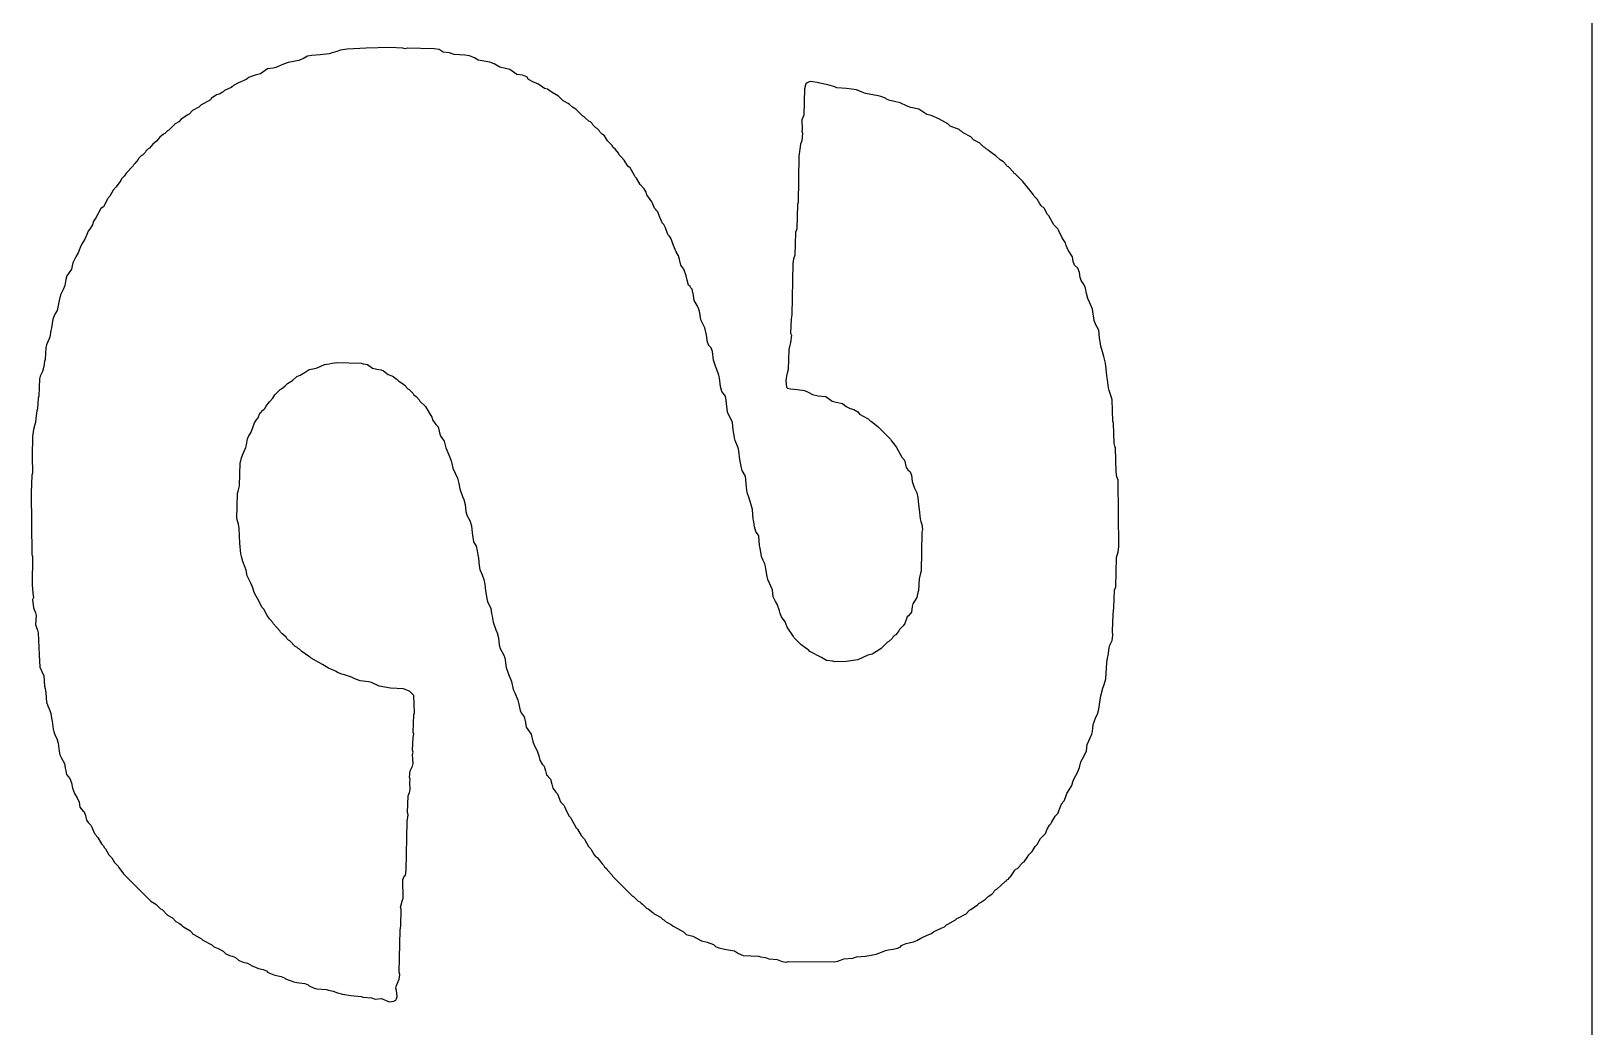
# Model space of a CAD drawing. Header units: inches. Extents: x -0.8 to 12, y -0.1 to 3.7.
# Drawn here: x 0.2321 to 0.3482, y 1.5994 to 1.6735 of the extents above; entities that cross this region are included whole.
import ezdxf

# ---------------------------------------------------------------- set-up
doc = ezdxf.new("R2010")
doc.units = ezdxf.units.IN
doc.header["$MEASUREMENT"] = 0
doc.layers.add('Bottom Overlay', color=54, linetype='Continuous')

msp = doc.modelspace()

# ---------------------------------------------------------------- linework, layer by layer
at = {"layer": 'Bottom Overlay'}
for p, q in [((0.34824, 1.684), (0.34824, 1.67155)), ((0.25514, 1.67204), (0.25488, 1.67194)), ((0.25563, 1.67212), (0.25514, 1.67204)), ((0.25705, 1.6722), (0.25563, 1.67212)), ((0.25881, 1.67225), (0.25705, 1.6722)), ((0.25979, 1.6722), (0.25881, 1.67225)), ((0.25994, 1.67215), (0.25979, 1.6722)), ((0.2601, 1.6722), (0.25994, 1.67215)), ((0.26211, 1.67215), (0.2601, 1.6722)), ((0.26247, 1.67209), (0.26211, 1.67215)), ((0.26278, 1.67189), (0.26247, 1.67209)), ((0.2509, 1.67101), (0.25034, 1.67075)), ((0.25124, 1.67114), (0.2509, 1.67101)), ((0.25204, 1.67127), (0.25124, 1.67114)), ((0.2524, 1.67142), (0.25204, 1.67127)), ((0.25269, 1.6716), (0.2524, 1.67142)), ((0.253, 1.67166), (0.25269, 1.6716)), ((0.25362, 1.67171), (0.253, 1.67166)), ((0.25431, 1.67178), (0.25362, 1.67171)), ((0.25452, 1.67184), (0.25431, 1.67178)), ((0.25488, 1.67194), (0.25452, 1.67184)), ((0.26325, 1.67184), (0.26278, 1.67189)), ((0.26346, 1.67178), (0.26325, 1.67184)), ((0.26361, 1.67173), (0.26346, 1.67178)), ((0.26439, 1.67168), (0.26361, 1.67173)), ((0.26475, 1.67163), (0.26439, 1.67168)), ((0.26511, 1.67147), (0.26475, 1.67163)), ((0.26539, 1.67129), (0.26511, 1.67147)), ((0.26624, 1.67116), (0.26539, 1.67129)), ((0.26658, 1.67104), (0.26624, 1.67116)), ((0.26699, 1.67078), (0.26658, 1.67104)), ((0.34824, 1.6715), (0.34821, 1.24351)), ((0.34824, 1.67155), (0.34824, 1.6715)), ((0.24812, 1.66987), (0.24755, 1.66962)), ((0.24822, 1.66993), (0.24812, 1.66987)), ((0.2483, 1.67), (0.24822, 1.66993)), ((0.24879, 1.67018), (0.2483, 1.67)), ((0.2492, 1.67029), (0.24879, 1.67018)), ((0.24972, 1.67065), (0.2492, 1.67029)), ((0.25013, 1.6707), (0.24972, 1.67065)), ((0.25034, 1.67075), (0.25013, 1.6707)), ((0.26741, 1.67067), (0.26699, 1.67078)), ((0.26774, 1.6706), (0.26741, 1.67067)), ((0.26826, 1.67024), (0.26774, 1.6706)), ((0.26867, 1.67018), (0.26826, 1.67024)), ((0.26893, 1.67008), (0.26867, 1.67018)), ((0.26903, 1.67003), (0.26893, 1.67008)), ((0.26914, 1.66987), (0.26903, 1.67003)), ((0.2695, 1.66967), (0.26914, 1.66987)), ((0.26983, 1.66954), (0.2695, 1.66967)), ((0.28995, 1.66967), (0.28985, 1.66962)), ((0.29011, 1.66972), (0.28995, 1.66967)), ((0.29029, 1.66969), (0.29011, 1.66972)), ((0.2906, 1.66964), (0.29029, 1.66969)), ((0.2908, 1.66959), (0.2906, 1.66964)), ((0.24592, 1.66871), (0.24551, 1.66845)), ((0.2462, 1.66879), (0.24592, 1.66871)), ((0.24631, 1.66889), (0.2462, 1.66879)), ((0.24641, 1.66894), (0.24631, 1.66889)), ((0.24651, 1.66905), (0.24641, 1.66894)), ((0.24701, 1.66928), (0.24651, 1.66905)), ((0.24703, 1.66931), (0.24701, 1.66928)), ((0.24708, 1.66931), (0.24703, 1.66931)), ((0.24719, 1.66941), (0.24708, 1.66931)), ((0.24755, 1.66962), (0.24719, 1.66941)), ((0.27032, 1.6692), (0.26983, 1.66954)), ((0.27053, 1.66915), (0.27032, 1.6692)), ((0.27089, 1.66889), (0.27053, 1.66915)), ((0.27136, 1.66863), (0.27089, 1.66889)), ((0.27172, 1.66827), (0.27136, 1.66863)), ((0.28967, 1.66918), (0.28962, 1.66721)), ((0.28977, 1.66954), (0.28967, 1.66918)), ((0.28985, 1.66962), (0.28977, 1.66954)), ((0.2914, 1.66946), (0.2908, 1.66959)), ((0.29191, 1.66931), (0.2914, 1.66946)), ((0.29207, 1.66925), (0.29191, 1.66931)), ((0.29279, 1.6692), (0.29207, 1.66925)), ((0.29352, 1.6691), (0.29279, 1.6692)), ((0.29395, 1.66892), (0.29352, 1.6691)), ((0.29421, 1.66881), (0.29395, 1.66892)), ((0.29514, 1.66866), (0.29421, 1.66881)), ((0.29535, 1.66861), (0.29514, 1.66866)), ((0.29568, 1.66848), (0.29535, 1.66861)), ((0.29576, 1.6684), (0.29568, 1.66848)), ((0.24414, 1.66755), (0.24388, 1.66729)), ((0.2446, 1.66781), (0.24414, 1.66755)), ((0.24476, 1.66796), (0.2446, 1.66781)), ((0.24546, 1.66835), (0.24476, 1.66796)), ((0.24551, 1.66845), (0.24546, 1.66835)), ((0.27208, 1.66807), (0.27172, 1.66827)), ((0.27218, 1.66801), (0.27208, 1.66807)), ((0.27239, 1.66781), (0.27218, 1.66801)), ((0.27265, 1.66765), (0.27239, 1.66781)), ((0.27317, 1.66714), (0.27265, 1.66765)), ((0.29602, 1.6683), (0.29576, 1.6684)), ((0.29636, 1.66822), (0.29602, 1.6683)), ((0.29677, 1.66812), (0.29636, 1.66822)), ((0.29731, 1.66789), (0.29677, 1.66812)), ((0.29757, 1.66778), (0.29731, 1.66789)), ((0.29816, 1.66765), (0.29757, 1.66778)), ((0.29847, 1.66745), (0.29816, 1.66765)), ((0.29876, 1.66727), (0.29847, 1.66745)), ((0.24285, 1.66657), (0.24238, 1.6661)), ((0.24311, 1.66672), (0.24285, 1.66657)), ((0.24329, 1.6669), (0.24311, 1.66672)), ((0.24378, 1.66724), (0.24329, 1.6669)), ((0.24388, 1.66729), (0.24378, 1.66724)), ((0.27327, 1.66708), (0.27317, 1.66714)), ((0.27335, 1.66701), (0.27327, 1.66708)), ((0.27363, 1.66677), (0.27335, 1.66701)), ((0.27373, 1.66672), (0.27363, 1.66677)), ((0.27386, 1.66659), (0.27373, 1.66672)), ((0.27391, 1.66649), (0.27386, 1.66659)), ((0.27415, 1.66626), (0.27391, 1.66649)), ((0.27425, 1.66621), (0.27415, 1.66626)), ((0.27438, 1.66608), (0.27425, 1.66621)), ((0.28962, 1.66721), (0.28946, 1.66685)), ((0.28946, 1.66685), (0.28949, 1.66615)), ((0.28949, 1.66615), (0.28946, 1.66603)), ((0.29909, 1.66719), (0.29876, 1.66727)), ((0.29966, 1.66693), (0.29909, 1.66719)), ((0.30033, 1.66657), (0.29966, 1.66693)), ((0.30051, 1.66639), (0.30033, 1.66657)), ((0.30116, 1.66615), (0.30051, 1.66639)), ((0.30126, 1.66605), (0.30116, 1.66615)), ((0.24117, 1.66504), (0.24094, 1.66476)), ((0.24145, 1.66528), (0.24117, 1.66504)), ((0.24169, 1.66556), (0.24145, 1.66528)), ((0.24197, 1.66579), (0.24169, 1.66556)), ((0.24207, 1.66584), (0.24197, 1.66579)), ((0.24228, 1.66605), (0.24207, 1.66584)), ((0.24238, 1.6661), (0.24228, 1.66605)), ((0.27443, 1.66597), (0.27438, 1.66608)), ((0.27461, 1.66579), (0.27443, 1.66597)), ((0.27479, 1.66566), (0.27461, 1.66579)), ((0.275, 1.6653), (0.27479, 1.66566)), ((0.27536, 1.66494), (0.275, 1.6653)), ((0.28936, 1.66504), (0.28931, 1.66468)), ((0.28946, 1.6653), (0.28936, 1.66504)), ((0.28946, 1.66603), (0.28951, 1.66587)), ((0.28951, 1.66587), (0.28946, 1.6653)), ((0.30137, 1.666), (0.30126, 1.66605)), ((0.30147, 1.6659), (0.30137, 1.666)), ((0.30204, 1.66559), (0.30147, 1.6659)), ((0.30224, 1.66538), (0.30204, 1.66559)), ((0.30271, 1.66512), (0.30224, 1.66538)), ((0.30297, 1.66486), (0.30271, 1.66512)), ((0.24008, 1.66391), (0.23985, 1.66362)), ((0.24014, 1.66401), (0.24008, 1.66391)), ((0.24032, 1.66419), (0.24014, 1.66401)), ((0.24042, 1.66424), (0.24032, 1.66419)), ((0.2406, 1.66442), (0.24042, 1.66424)), ((0.24065, 1.66453), (0.2406, 1.66442)), ((0.24083, 1.66471), (0.24065, 1.66453)), ((0.24094, 1.66476), (0.24083, 1.66471)), ((0.27541, 1.66484), (0.27536, 1.66494)), ((0.27559, 1.66466), (0.27541, 1.66484)), ((0.27583, 1.66437), (0.27559, 1.66466)), ((0.27588, 1.66427), (0.27583, 1.66437)), ((0.27601, 1.66414), (0.27588, 1.66427)), ((0.27624, 1.66386), (0.27601, 1.66414)), ((0.27652, 1.66342), (0.27624, 1.66386)), ((0.28925, 1.66417), (0.2892, 1.66071)), ((0.28931, 1.66468), (0.28925, 1.66417)), ((0.30307, 1.66481), (0.30297, 1.66486)), ((0.30317, 1.66471), (0.30307, 1.66481)), ((0.30328, 1.66466), (0.30317, 1.66471)), ((0.30335, 1.66458), (0.30328, 1.66466)), ((0.30364, 1.66435), (0.30335, 1.66458)), ((0.3039, 1.66419), (0.30364, 1.66435)), ((0.30421, 1.66388), (0.3039, 1.66419)), ((0.30447, 1.66373), (0.30421, 1.66388)), ((0.23905, 1.66267), (0.23884, 1.66246)), ((0.23921, 1.66293), (0.23905, 1.66267)), ((0.23972, 1.66344), (0.23921, 1.66293)), ((0.23977, 1.66355), (0.23972, 1.66344)), ((0.23985, 1.66362), (0.23977, 1.66355)), ((0.2767, 1.66329), (0.27652, 1.66342)), ((0.27701, 1.66272), (0.2767, 1.66329)), ((0.27707, 1.66262), (0.27701, 1.66272)), ((0.3047, 1.66349), (0.30447, 1.66373)), ((0.30475, 1.66339), (0.3047, 1.66349)), ((0.30483, 1.66337), (0.30475, 1.66339)), ((0.30521, 1.66298), (0.30483, 1.66337)), ((0.30527, 1.66288), (0.30521, 1.66298)), ((0.30534, 1.66285), (0.30527, 1.66288)), ((0.30591, 1.66228), (0.30534, 1.66285)), ((0.23822, 1.66164), (0.23797, 1.66117)), ((0.23846, 1.66187), (0.23822, 1.66164)), ((0.23879, 1.66236), (0.23846, 1.66187)), ((0.23884, 1.66246), (0.23879, 1.66236)), ((0.27717, 1.66251), (0.27707, 1.66262)), ((0.27743, 1.66205), (0.27717, 1.66251)), ((0.27774, 1.66174), (0.27743, 1.66205)), ((0.27789, 1.66148), (0.27774, 1.66174)), ((0.30614, 1.662), (0.30591, 1.66228)), ((0.3062, 1.66189), (0.30614, 1.662)), ((0.30635, 1.66174), (0.3062, 1.66189)), ((0.30671, 1.66127), (0.30635, 1.66174)), ((0.2375, 1.6604), (0.23732, 1.66027)), ((0.23781, 1.66096), (0.2375, 1.6604)), ((0.23786, 1.66107), (0.23781, 1.66096)), ((0.23797, 1.66117), (0.23786, 1.66107)), ((0.27794, 1.66127), (0.27789, 1.66148)), ((0.2783, 1.66076), (0.27794, 1.66127)), ((0.27836, 1.66065), (0.2783, 1.66076)), ((0.27851, 1.66029), (0.27836, 1.66065)), ((0.28915, 1.66055), (0.2891, 1.65874)), ((0.2892, 1.66071), (0.28915, 1.66055)), ((0.30676, 1.66117), (0.30671, 1.66127)), ((0.30697, 1.66096), (0.30676, 1.66117)), ((0.30718, 1.6606), (0.30697, 1.66096)), ((0.30728, 1.6605), (0.30718, 1.6606)), ((0.30733, 1.6604), (0.30728, 1.6605)), ((0.30741, 1.66037), (0.30733, 1.6604)), ((0.30749, 1.66029), (0.30741, 1.66037)), ((0.23673, 1.65926), (0.23668, 1.65905)), ((0.23693, 1.65957), (0.23673, 1.65926)), ((0.23732, 1.66027), (0.23693, 1.65957)), ((0.27861, 1.66019), (0.27851, 1.66029)), ((0.27867, 1.66009), (0.27861, 1.66019)), ((0.27874, 1.66001), (0.27867, 1.66009)), ((0.27887, 1.65967), (0.27874, 1.66001)), ((0.27903, 1.65931), (0.27887, 1.65967)), ((0.27908, 1.65921), (0.27903, 1.65931)), ((0.27921, 1.65908), (0.27908, 1.65921)), ((0.30774, 1.65983), (0.30749, 1.66029)), ((0.30785, 1.65972), (0.30774, 1.65983)), ((0.30821, 1.65905), (0.30785, 1.65972)), ((0.23626, 1.65833), (0.23613, 1.65799)), ((0.23637, 1.65859), (0.23626, 1.65833)), ((0.23647, 1.65869), (0.23637, 1.65859)), ((0.23668, 1.65905), (0.23647, 1.65869)), ((0.27931, 1.65882), (0.27921, 1.65908)), ((0.27949, 1.65833), (0.27931, 1.65882)), ((0.2796, 1.65823), (0.27949, 1.65833)), ((0.27973, 1.65805), (0.2796, 1.65823)), ((0.27983, 1.65779), (0.27973, 1.65805)), ((0.289, 1.65848), (0.28894, 1.65678)), ((0.2891, 1.65874), (0.289, 1.65848)), ((0.30852, 1.65874), (0.30821, 1.65905)), ((0.30857, 1.65864), (0.30852, 1.65874)), ((0.30883, 1.65807), (0.30857, 1.65864)), ((0.30909, 1.65771), (0.30883, 1.65807)), ((0.23562, 1.65696), (0.23544, 1.65668)), ((0.23575, 1.6573), (0.23562, 1.65696)), ((0.23587, 1.65758), (0.23575, 1.6573)), ((0.23613, 1.65799), (0.23587, 1.65758)), ((0.27991, 1.6575), (0.27983, 1.65779)), ((0.28011, 1.65704), (0.27991, 1.6575)), ((0.28029, 1.65675), (0.28011, 1.65704)), ((0.30914, 1.6575), (0.30909, 1.65771)), ((0.30927, 1.65717), (0.30914, 1.6575)), ((0.3096, 1.65668), (0.30927, 1.65717)), ((0.23513, 1.65575), (0.23479, 1.65526)), ((0.23518, 1.65601), (0.23513, 1.65575)), ((0.23523, 1.65621), (0.23518, 1.65601)), ((0.23544, 1.65668), (0.23523, 1.65621)), ((0.28037, 1.65647), (0.28029, 1.65675)), ((0.28047, 1.65606), (0.28037, 1.65647)), ((0.28068, 1.65575), (0.28047, 1.65606)), ((0.28086, 1.65526), (0.28068, 1.65575)), ((0.28879, 1.65616), (0.28871, 1.65236)), ((0.28884, 1.65652), (0.28879, 1.65616)), ((0.28894, 1.65678), (0.28884, 1.65652)), ((0.30966, 1.65632), (0.3096, 1.65668)), ((0.30976, 1.65606), (0.30966, 1.65632)), ((0.30999, 1.65582), (0.30976, 1.65606)), ((0.31012, 1.65549), (0.30999, 1.65582)), ((0.23464, 1.65453), (0.23453, 1.65428)), ((0.23471, 1.65497), (0.23464, 1.65453)), ((0.23479, 1.65526), (0.23471, 1.65497)), ((0.28094, 1.65492), (0.28086, 1.65526)), ((0.28104, 1.65456), (0.28094, 1.65492)), ((0.28115, 1.65446), (0.28104, 1.65456)), ((0.31017, 1.65513), (0.31012, 1.65549)), ((0.31025, 1.6549), (0.31017, 1.65513)), ((0.31046, 1.65459), (0.31025, 1.6549)), ((0.31056, 1.65433), (0.31046, 1.65459)), ((0.2342, 1.65342), (0.23407, 1.65267)), ((0.2343, 1.65384), (0.2342, 1.65342)), ((0.23453, 1.65428), (0.2343, 1.65384)), ((0.2812, 1.65435), (0.28115, 1.65446)), ((0.2813, 1.65425), (0.2812, 1.65435)), ((0.2814, 1.65378), (0.2813, 1.65425)), ((0.28146, 1.65342), (0.2814, 1.65378)), ((0.28169, 1.65304), (0.28146, 1.65342)), ((0.31064, 1.65394), (0.31056, 1.65433)), ((0.31074, 1.65358), (0.31064, 1.65394)), ((0.31087, 1.65329), (0.31074, 1.65358)), ((0.23389, 1.65239), (0.23373, 1.65203)), ((0.23407, 1.65267), (0.23389, 1.65239)), ((0.28179, 1.65278), (0.28169, 1.65304)), ((0.28187, 1.65249), (0.28179, 1.65278)), ((0.28192, 1.65213), (0.28187, 1.65249)), ((0.28871, 1.65236), (0.28866, 1.65205)), ((0.31108, 1.65278), (0.31087, 1.65329)), ((0.31121, 1.65193), (0.31108, 1.65278)), ((0.2336, 1.65118), (0.23352, 1.65069)), ((0.23365, 1.65138), (0.2336, 1.65118)), ((0.23373, 1.65203), (0.23365, 1.65138)), ((0.28197, 1.65193), (0.28192, 1.65213)), ((0.28226, 1.65138), (0.28197, 1.65193)), ((0.28238, 1.65084), (0.28226, 1.65138)), ((0.28866, 1.65205), (0.28863, 1.651)), ((0.31131, 1.65167), (0.31121, 1.65193)), ((0.31157, 1.6512), (0.31131, 1.65167)), ((0.31162, 1.65063), (0.31157, 1.6512)), ((0.23321, 1.64991), (0.23316, 1.64903)), ((0.23327, 1.65012), (0.23321, 1.64991)), ((0.23352, 1.65069), (0.23327, 1.65012)), ((0.28244, 1.65032), (0.28238, 1.65084)), ((0.28254, 1.65007), (0.28244, 1.65032)), ((0.28272, 1.64989), (0.28254, 1.65007)), ((0.28856, 1.65009), (0.28851, 1.64978)), ((0.28861, 1.6503), (0.28856, 1.65009)), ((0.28869, 1.65084), (0.28861, 1.6503)), ((0.28863, 1.651), (0.28869, 1.65084)), ((0.31172, 1.65001), (0.31162, 1.65063)), ((0.31183, 1.6496), (0.31172, 1.65001)), ((0.23311, 1.64888), (0.23306, 1.64852)), ((0.23316, 1.64903), (0.23311, 1.64888)), ((0.25431, 1.6487), (0.25452, 1.64875)), ((0.25452, 1.64875), (0.25488, 1.6488)), ((0.25488, 1.6488), (0.25669, 1.64875)), ((0.25669, 1.64875), (0.25684, 1.6487)), ((0.28282, 1.64963), (0.28272, 1.64989)), ((0.2829, 1.64898), (0.28282, 1.64963)), ((0.28303, 1.64854), (0.2829, 1.64898)), ((0.28851, 1.64978), (0.28845, 1.64828)), ((0.31193, 1.64924), (0.31183, 1.6496)), ((0.31201, 1.64896), (0.31193, 1.64924)), ((0.31206, 1.64875), (0.31201, 1.64896)), ((0.31211, 1.64834), (0.31206, 1.64875)), ((0.23275, 1.64759), (0.2327, 1.6463)), ((0.2328, 1.64779), (0.23275, 1.64759)), ((0.23298, 1.64813), (0.2328, 1.64779)), ((0.23306, 1.64852), (0.23298, 1.64813)), ((0.25158, 1.64746), (0.25189, 1.64777)), ((0.25189, 1.64777), (0.25214, 1.64787)), ((0.25214, 1.64787), (0.25251, 1.64808)), ((0.25251, 1.64808), (0.25282, 1.64828)), ((0.25282, 1.64828), (0.2532, 1.64836)), ((0.2532, 1.64836), (0.25341, 1.64841)), ((0.25341, 1.64841), (0.25369, 1.64854)), ((0.25369, 1.64854), (0.25395, 1.64865)), ((0.25395, 1.64865), (0.25431, 1.6487)), ((0.25684, 1.6487), (0.25715, 1.64865)), ((0.25715, 1.64865), (0.25752, 1.64839)), ((0.25752, 1.64839), (0.25785, 1.64831)), ((0.25785, 1.64831), (0.25816, 1.64826)), ((0.25816, 1.64826), (0.25834, 1.64818)), ((0.25834, 1.64818), (0.2587, 1.64792)), ((0.2587, 1.64792), (0.25896, 1.64782)), ((0.25896, 1.64782), (0.25907, 1.64777)), ((0.25907, 1.64777), (0.25935, 1.64754)), ((0.28313, 1.64828), (0.28303, 1.64854)), ((0.28329, 1.64787), (0.28313, 1.64828)), ((0.28334, 1.64766), (0.28329, 1.64787)), ((0.28342, 1.64702), (0.28334, 1.64766)), ((0.28832, 1.64779), (0.28827, 1.64743)), ((0.28838, 1.648), (0.28832, 1.64779)), ((0.28845, 1.64828), (0.28838, 1.648)), ((0.31216, 1.64782), (0.31211, 1.64834)), ((0.31221, 1.64751), (0.31216, 1.64782)), ((0.25026, 1.6464), (0.25065, 1.64679)), ((0.25065, 1.64679), (0.25075, 1.64684)), ((0.25075, 1.64684), (0.25103, 1.64707)), ((0.25103, 1.64707), (0.25121, 1.64725)), ((0.25121, 1.64725), (0.25158, 1.64746)), ((0.25935, 1.64754), (0.25948, 1.64741)), ((0.25948, 1.64741), (0.25984, 1.6472)), ((0.25984, 1.6472), (0.25997, 1.64707)), ((0.25997, 1.64707), (0.26002, 1.64697)), ((0.26002, 1.64697), (0.26015, 1.64684)), ((0.26015, 1.64684), (0.26025, 1.64679)), ((0.26025, 1.64679), (0.26054, 1.6465)), ((0.26054, 1.6465), (0.26059, 1.6464)), ((0.28352, 1.64666), (0.28342, 1.64702)), ((0.28378, 1.6463), (0.28352, 1.64666)), ((0.28827, 1.64743), (0.28832, 1.64697)), ((0.28832, 1.64697), (0.2884, 1.64689)), ((0.2884, 1.64689), (0.28861, 1.64684)), ((0.28861, 1.64684), (0.28913, 1.64679)), ((0.28913, 1.64679), (0.28967, 1.64671)), ((0.28967, 1.64671), (0.28993, 1.64661)), ((0.28993, 1.64661), (0.29026, 1.64642)), ((0.29026, 1.64642), (0.29067, 1.64632)), ((0.31229, 1.64692), (0.31221, 1.64751)), ((0.31234, 1.64671), (0.31229, 1.64692)), ((0.3125, 1.64619), (0.31234, 1.64671)), ((0.2326, 1.64537), (0.23254, 1.64521)), ((0.23265, 1.64614), (0.2326, 1.64537)), ((0.2327, 1.6463), (0.23265, 1.64614)), ((0.24928, 1.64521), (0.24946, 1.64534)), ((0.24946, 1.64534), (0.24954, 1.64542)), ((0.24954, 1.64542), (0.24959, 1.64552)), ((0.24959, 1.64552), (0.24985, 1.64588)), ((0.24985, 1.64588), (0.2501, 1.64614)), ((0.2501, 1.64614), (0.25026, 1.6464)), ((0.26059, 1.6464), (0.26077, 1.64627)), ((0.26077, 1.64627), (0.261, 1.64604)), ((0.261, 1.64604), (0.26105, 1.64593)), ((0.26105, 1.64593), (0.26147, 1.64552)), ((0.26147, 1.64552), (0.26173, 1.64506)), ((0.28383, 1.64599), (0.28378, 1.6463)), ((0.28393, 1.64511), (0.28383, 1.64599)), ((0.29067, 1.64632), (0.29124, 1.64627)), ((0.29124, 1.64627), (0.29173, 1.64593)), ((0.29173, 1.64593), (0.29202, 1.64586)), ((0.29202, 1.64586), (0.29248, 1.64575)), ((0.29248, 1.64575), (0.29277, 1.64552)), ((0.29277, 1.64552), (0.29305, 1.64539)), ((0.29305, 1.64539), (0.29333, 1.64531)), ((0.29333, 1.64531), (0.29362, 1.64513)), ((0.31255, 1.64604), (0.3125, 1.64619)), ((0.3126, 1.64444), (0.31255, 1.64604)), ((0.23239, 1.64418), (0.23229, 1.64382)), ((0.23244, 1.64433), (0.23239, 1.64418)), ((0.23249, 1.64485), (0.23244, 1.64433)), ((0.23254, 1.64521), (0.23249, 1.64485)), ((0.24861, 1.64397), (0.24874, 1.64431)), ((0.24874, 1.64431), (0.24894, 1.64462)), ((0.24894, 1.64462), (0.24902, 1.64469)), ((0.24902, 1.64469), (0.24915, 1.64503)), ((0.24915, 1.64503), (0.24923, 1.64511)), ((0.24923, 1.64511), (0.24928, 1.64521)), ((0.26173, 1.64506), (0.26193, 1.64475)), ((0.26193, 1.64475), (0.26198, 1.64454)), ((0.26198, 1.64454), (0.26224, 1.64418)), ((0.26224, 1.64418), (0.2624, 1.64402)), ((0.2843, 1.64433), (0.28393, 1.64511)), ((0.28435, 1.64382), (0.2843, 1.64433)), ((0.29362, 1.64513), (0.29375, 1.64495)), ((0.29375, 1.64495), (0.29403, 1.64482)), ((0.29403, 1.64482), (0.29439, 1.64462)), ((0.29439, 1.64462), (0.29455, 1.64446)), ((0.29455, 1.64446), (0.29465, 1.64441)), ((0.29465, 1.64441), (0.29512, 1.64405)), ((0.31265, 1.64428), (0.3126, 1.64444)), ((0.3127, 1.64278), (0.31265, 1.64428)), ((0.23223, 1.6433), (0.23221, 1.64183)), ((0.23229, 1.64382), (0.23223, 1.6433)), ((0.24814, 1.64268), (0.24822, 1.64312)), ((0.24822, 1.64312), (0.2483, 1.6433)), ((0.2483, 1.6433), (0.2485, 1.64361)), ((0.2485, 1.64361), (0.24861, 1.64397)), ((0.2624, 1.64402), (0.26247, 1.64369)), ((0.26247, 1.64369), (0.26253, 1.64348)), ((0.26253, 1.64348), (0.2626, 1.6433)), ((0.2626, 1.6433), (0.26286, 1.64294)), ((0.26286, 1.64294), (0.26294, 1.64265)), ((0.28445, 1.6432), (0.28435, 1.64382)), ((0.2845, 1.64299), (0.28445, 1.6432)), ((0.28474, 1.64245), (0.2845, 1.64299)), ((0.29512, 1.64405), (0.29607, 1.64309)), ((0.29607, 1.64309), (0.29612, 1.64299)), ((0.29612, 1.64299), (0.29649, 1.64253)), ((0.23221, 1.64183), (0.23223, 1.64056)), ((0.24778, 1.6417), (0.24791, 1.64203)), ((0.24791, 1.64203), (0.24809, 1.64247)), ((0.24809, 1.64247), (0.24814, 1.64268)), ((0.26294, 1.64265), (0.26299, 1.64245)), ((0.26299, 1.64245), (0.2632, 1.64193)), ((0.2632, 1.64193), (0.26338, 1.64149)), ((0.28479, 1.64224), (0.28474, 1.64245)), ((0.28486, 1.6416), (0.28479, 1.64224)), ((0.29649, 1.64253), (0.2969, 1.64175)), ((0.31275, 1.64258), (0.3127, 1.64278)), ((0.31281, 1.64242), (0.31275, 1.64258)), ((0.31286, 1.64067), (0.31281, 1.64242)), ((0.24763, 1.63963), (0.24768, 1.64134)), ((0.24768, 1.64134), (0.24773, 1.64149)), ((0.24773, 1.64149), (0.24778, 1.6417)), ((0.26338, 1.64149), (0.26343, 1.64129)), ((0.26343, 1.64129), (0.26351, 1.64095)), ((0.26351, 1.64095), (0.26384, 1.6402)), ((0.28497, 1.64098), (0.28486, 1.6416)), ((0.28502, 1.64077), (0.28497, 1.64098)), ((0.28528, 1.64036), (0.28502, 1.64077)), ((0.2969, 1.64175), (0.29711, 1.64154)), ((0.29711, 1.64154), (0.29723, 1.641)), ((0.29723, 1.641), (0.29736, 1.64082)), ((0.29736, 1.64082), (0.29752, 1.64067)), ((0.29752, 1.64067), (0.29762, 1.64041)), ((0.31291, 1.6403), (0.31286, 1.64067)), ((0.23218, 1.64041), (0.23213, 1.63912)), ((0.23223, 1.64056), (0.23218, 1.64041)), ((0.24752, 1.63922), (0.24763, 1.63963)), ((0.26384, 1.6402), (0.26395, 1.63979)), ((0.26395, 1.63979), (0.26402, 1.6394)), ((0.28533, 1.63979), (0.28528, 1.64036)), ((0.28538, 1.63927), (0.28533, 1.63979)), ((0.29762, 1.64041), (0.29767, 1.63994)), ((0.29767, 1.63994), (0.29772, 1.63979)), ((0.29772, 1.63979), (0.29785, 1.63945)), ((0.29785, 1.63945), (0.29803, 1.63912)), ((0.31301, 1.64005), (0.31291, 1.6403)), ((0.31306, 1.63509), (0.31301, 1.64005)), ((0.23213, 1.63912), (0.23218, 1.63452)), ((0.24742, 1.63721), (0.24747, 1.63906)), ((0.24747, 1.63906), (0.24752, 1.63922)), ((0.26402, 1.6394), (0.26423, 1.63883)), ((0.26423, 1.63883), (0.26431, 1.6386)), ((0.26431, 1.6386), (0.26441, 1.63824)), ((0.28543, 1.63906), (0.28538, 1.63927)), ((0.28554, 1.6387), (0.28543, 1.63906)), ((0.28574, 1.63803), (0.28554, 1.6387)), ((0.29803, 1.63912), (0.29809, 1.63875)), ((0.29809, 1.63875), (0.29814, 1.63824)), ((0.24755, 1.63677), (0.24742, 1.63721)), ((0.26441, 1.63824), (0.26446, 1.63772)), ((0.26446, 1.63772), (0.26454, 1.63744)), ((0.26454, 1.63744), (0.26477, 1.63705)), ((0.28579, 1.63788), (0.28574, 1.63803)), ((0.28585, 1.63715), (0.28579, 1.63788)), ((0.2859, 1.63695), (0.28585, 1.63715)), ((0.29814, 1.63824), (0.29819, 1.63788)), ((0.29819, 1.63788), (0.29827, 1.63718)), ((0.29827, 1.63718), (0.29832, 1.63697)), ((0.2476, 1.63646), (0.24755, 1.63677)), ((0.24765, 1.63537), (0.2476, 1.63646)), ((0.26477, 1.63705), (0.26488, 1.63664)), ((0.26488, 1.63664), (0.26493, 1.63612)), ((0.26493, 1.63612), (0.26503, 1.63545)), ((0.28595, 1.63659), (0.2859, 1.63695)), ((0.28605, 1.63622), (0.28595, 1.63659)), ((0.28626, 1.63591), (0.28605, 1.63622)), ((0.29832, 1.63697), (0.2984, 1.63674)), ((0.2984, 1.63617), (0.29834, 1.63328)), ((0.2984, 1.63674), (0.29845, 1.63638)), ((0.29845, 1.63638), (0.2984, 1.63617)), ((0.24773, 1.63457), (0.24765, 1.63537)), ((0.26503, 1.63545), (0.26524, 1.63514)), ((0.26524, 1.63514), (0.26531, 1.6348)), ((0.26531, 1.6348), (0.26537, 1.63449)), ((0.28631, 1.63519), (0.28626, 1.63591)), ((0.28636, 1.63498), (0.28631, 1.63519)), ((0.28647, 1.63436), (0.28636, 1.63498)), ((0.31301, 1.63473), (0.31306, 1.63509)), ((0.23218, 1.63452), (0.23223, 1.63436)), ((0.23223, 1.63436), (0.23221, 1.63227)), ((0.24778, 1.63436), (0.24773, 1.63457)), ((0.24788, 1.634), (0.24778, 1.63436)), ((0.24806, 1.63356), (0.24788, 1.634)), ((0.26537, 1.63449), (0.26542, 1.63424)), ((0.26542, 1.63424), (0.26547, 1.63367)), ((0.26547, 1.63367), (0.26552, 1.63341)), ((0.28659, 1.63408), (0.28647, 1.63436)), ((0.2867, 1.63382), (0.28659, 1.63408)), ((0.28675, 1.63362), (0.2867, 1.63382)), ((0.31283, 1.63212), (0.31288, 1.63429)), ((0.31288, 1.63429), (0.31301, 1.63473)), ((0.24812, 1.63336), (0.24806, 1.63356)), ((0.24819, 1.63292), (0.24812, 1.63336)), ((0.24848, 1.63238), (0.24819, 1.63292)), ((0.26552, 1.63341), (0.26568, 1.633)), ((0.26568, 1.633), (0.26581, 1.63266)), ((0.26581, 1.63266), (0.26588, 1.63232)), ((0.28685, 1.633), (0.28675, 1.63362)), ((0.28693, 1.63266), (0.28685, 1.633)), ((0.28729, 1.63189), (0.28693, 1.63266)), ((0.29819, 1.63271), (0.29814, 1.63183)), ((0.29829, 1.63312), (0.29819, 1.63271)), ((0.29834, 1.63328), (0.29829, 1.63312)), ((0.23221, 1.63227), (0.23226, 1.63165)), ((0.23229, 1.63132), (0.23223, 1.63116)), ((0.23226, 1.63165), (0.23229, 1.63132)), ((0.24861, 1.63204), (0.24848, 1.63238)), ((0.24871, 1.63168), (0.24861, 1.63204)), ((0.24886, 1.63142), (0.24871, 1.63168)), ((0.24907, 1.63106), (0.24886, 1.63142)), ((0.26588, 1.63232), (0.26593, 1.63181)), ((0.26593, 1.63181), (0.26604, 1.63124)), ((0.28734, 1.63137), (0.28729, 1.63189)), ((0.2875, 1.63101), (0.28734, 1.63137)), ((0.29803, 1.63132), (0.29772, 1.63085)), ((0.29809, 1.63168), (0.29803, 1.63132)), ((0.29814, 1.63183), (0.29809, 1.63168)), ((0.31268, 1.63057), (0.31273, 1.63186)), ((0.31273, 1.63186), (0.31283, 1.63212)), ((0.23223, 1.63116), (0.23229, 1.63054)), ((0.23229, 1.63054), (0.23244, 1.63018)), ((0.23244, 1.63018), (0.23249, 1.62997)), ((0.24928, 1.63059), (0.24907, 1.63106)), ((0.24943, 1.63044), (0.24928, 1.63059)), ((0.24969, 1.62997), (0.24943, 1.63044)), ((0.26604, 1.63124), (0.26609, 1.63103)), ((0.26609, 1.63103), (0.26632, 1.63049)), ((0.26632, 1.63049), (0.26637, 1.63013)), ((0.28763, 1.63083), (0.2875, 1.63101)), ((0.28781, 1.63034), (0.28763, 1.63083)), ((0.28786, 1.63013), (0.28781, 1.63034)), ((0.29762, 1.63023), (0.29739, 1.62995)), ((0.29767, 1.63065), (0.29762, 1.63023)), ((0.29772, 1.63085), (0.29767, 1.63065)), ((0.31263, 1.63005), (0.31268, 1.63057)), ((0.23249, 1.62997), (0.23244, 1.6293)), ((0.23244, 1.6293), (0.23249, 1.62915)), ((0.23249, 1.62915), (0.2326, 1.62889)), ((0.24987, 1.62974), (0.24969, 1.62997)), ((0.2501, 1.62946), (0.24987, 1.62974)), ((0.25016, 1.62935), (0.2501, 1.62946)), ((0.25039, 1.62912), (0.25016, 1.62935)), ((0.25062, 1.62884), (0.25039, 1.62912)), ((0.26637, 1.63013), (0.26643, 1.62992)), ((0.26643, 1.62992), (0.2665, 1.62948)), ((0.2665, 1.62948), (0.26671, 1.62892)), ((0.28796, 1.62987), (0.28786, 1.63013)), ((0.28822, 1.62951), (0.28796, 1.62987)), ((0.28838, 1.6291), (0.28822, 1.62951)), ((0.28884, 1.62843), (0.28838, 1.6291)), ((0.297, 1.6292), (0.29674, 1.62894)), ((0.29713, 1.62938), (0.297, 1.6292)), ((0.29731, 1.62987), (0.29713, 1.62938)), ((0.29739, 1.62995), (0.29731, 1.62987)), ((0.31257, 1.62881), (0.31263, 1.63005)), ((0.2326, 1.62889), (0.23265, 1.62868)), ((0.23265, 1.62868), (0.23272, 1.62706)), ((0.25067, 1.62873), (0.25062, 1.62884)), ((0.2508, 1.62861), (0.25067, 1.62873)), ((0.2509, 1.62855), (0.2508, 1.62861)), ((0.25109, 1.62837), (0.2509, 1.62855)), ((0.25114, 1.62827), (0.25109, 1.62837)), ((0.25127, 1.62814), (0.25114, 1.62827)), ((0.25137, 1.62809), (0.25127, 1.62814)), ((0.25178, 1.62768), (0.25137, 1.62809)), ((0.26671, 1.62892), (0.26679, 1.62868)), ((0.26679, 1.62868), (0.26689, 1.62832)), ((0.26689, 1.62832), (0.26694, 1.62781)), ((0.28889, 1.62832), (0.28884, 1.62843)), ((0.28938, 1.62783), (0.28889, 1.62832)), ((0.28985, 1.62747), (0.28938, 1.62783)), ((0.29584, 1.62799), (0.29537, 1.62752)), ((0.29594, 1.62804), (0.29584, 1.62799)), ((0.29618, 1.62827), (0.29594, 1.62804)), ((0.29623, 1.62837), (0.29618, 1.62827)), ((0.29636, 1.6285), (0.29623, 1.62837)), ((0.29646, 1.62855), (0.29636, 1.6285)), ((0.29669, 1.62884), (0.29646, 1.62855)), ((0.29674, 1.62894), (0.29669, 1.62884)), ((0.31237, 1.62778), (0.31255, 1.62812)), ((0.31255, 1.62812), (0.3126, 1.62848)), ((0.3126, 1.62848), (0.31257, 1.62881)), ((0.23272, 1.62706), (0.23278, 1.62613)), ((0.25189, 1.62762), (0.25178, 1.62768)), ((0.25199, 1.62752), (0.25189, 1.62762)), ((0.25209, 1.62747), (0.25199, 1.62752)), ((0.25227, 1.62729), (0.25209, 1.62747)), ((0.25276, 1.62695), (0.25227, 1.62729)), ((0.25287, 1.6269), (0.25276, 1.62695)), ((0.25297, 1.6268), (0.25287, 1.6269)), ((0.25354, 1.62649), (0.25297, 1.6268)), ((0.26694, 1.62781), (0.26702, 1.62752)), ((0.26702, 1.62752), (0.2673, 1.62703)), ((0.2673, 1.62703), (0.26736, 1.62682)), ((0.26736, 1.62682), (0.26746, 1.6261)), ((0.28995, 1.62742), (0.28985, 1.62747)), ((0.29005, 1.62731), (0.28995, 1.62742)), ((0.29093, 1.62685), (0.29005, 1.62731)), ((0.29129, 1.62664), (0.29093, 1.62685)), ((0.29362, 1.62669), (0.29328, 1.62662)), ((0.29437, 1.62703), (0.29362, 1.62669)), ((0.2947, 1.62711), (0.29437, 1.62703)), ((0.29501, 1.62731), (0.2947, 1.62711)), ((0.29537, 1.62752), (0.29501, 1.62731)), ((0.31216, 1.62649), (0.31221, 1.6268)), ((0.31221, 1.6268), (0.31226, 1.627)), ((0.31226, 1.627), (0.31232, 1.62757)), ((0.31232, 1.62757), (0.31237, 1.62778)), ((0.23278, 1.62613), (0.23306, 1.62548)), ((0.2538, 1.62633), (0.25354, 1.62649)), ((0.25426, 1.62607), (0.2538, 1.62633)), ((0.25473, 1.62587), (0.25426, 1.62607)), ((0.25483, 1.62582), (0.25473, 1.62587)), ((0.25491, 1.62574), (0.25483, 1.62582)), ((0.25524, 1.62561), (0.25491, 1.62574)), ((0.25545, 1.62556), (0.25524, 1.62561)), ((0.25597, 1.6254), (0.25545, 1.62556)), ((0.26746, 1.6261), (0.26764, 1.62561)), ((0.26764, 1.62561), (0.26787, 1.62507)), ((0.29176, 1.62659), (0.29129, 1.62664)), ((0.29191, 1.62654), (0.29176, 1.62659)), ((0.29277, 1.62657), (0.29191, 1.62654)), ((0.29328, 1.62662), (0.29277, 1.62657)), ((0.31208, 1.62527), (0.31216, 1.62649)), ((0.23306, 1.62548), (0.23311, 1.62471)), ((0.23311, 1.62471), (0.23316, 1.62455)), ((0.23316, 1.62455), (0.23321, 1.62419)), ((0.2562, 1.62527), (0.25597, 1.6254)), ((0.25661, 1.62512), (0.2562, 1.62527)), ((0.25726, 1.62504), (0.25661, 1.62512)), ((0.25746, 1.62499), (0.25726, 1.62504)), ((0.25801, 1.62471), (0.25746, 1.62499)), ((0.25886, 1.62458), (0.25801, 1.62471)), ((0.25984, 1.62453), (0.25886, 1.62458)), ((0.2602, 1.62437), (0.25984, 1.62453)), ((0.2603, 1.62432), (0.2602, 1.62437)), ((0.26787, 1.62507), (0.268, 1.62447)), ((0.268, 1.62447), (0.2681, 1.62422)), ((0.3117, 1.62401), (0.31185, 1.62458)), ((0.31185, 1.62458), (0.31195, 1.62484)), ((0.31195, 1.62484), (0.31208, 1.62527)), ((0.23321, 1.62419), (0.23327, 1.62352)), ((0.23327, 1.62352), (0.23337, 1.62326)), ((0.23337, 1.62326), (0.23352, 1.6229)), ((0.26059, 1.62403), (0.2603, 1.62432)), ((0.26064, 1.62274), (0.26059, 1.62403)), ((0.2681, 1.62422), (0.26834, 1.62367)), ((0.26834, 1.62367), (0.26839, 1.62347)), ((0.26839, 1.62347), (0.26852, 1.62292)), ((0.31157, 1.623), (0.31162, 1.62336)), ((0.31162, 1.62336), (0.3117, 1.62401)), ((0.23352, 1.6229), (0.23358, 1.62269)), ((0.23358, 1.62269), (0.23363, 1.62233)), ((0.23363, 1.62233), (0.23368, 1.62212)), ((0.23368, 1.62212), (0.23376, 1.62153)), ((0.26054, 1.6213), (0.26059, 1.62259)), ((0.26059, 1.62259), (0.26064, 1.62274)), ((0.26852, 1.62292), (0.26859, 1.62274)), ((0.26859, 1.62274), (0.2688, 1.62243)), ((0.2688, 1.62243), (0.2689, 1.62202)), ((0.31115, 1.62187), (0.31121, 1.62207)), ((0.31121, 1.62207), (0.31133, 1.62241)), ((0.31133, 1.62241), (0.31146, 1.62264)), ((0.31146, 1.62264), (0.31157, 1.623)), ((0.23376, 1.62153), (0.23381, 1.62132)), ((0.23381, 1.62132), (0.23391, 1.62106)), ((0.23391, 1.62106), (0.23404, 1.62083)), ((0.26049, 1.61995), (0.26056, 1.62091)), ((0.26059, 1.62114), (0.26054, 1.6213)), ((0.26056, 1.62091), (0.26059, 1.62114)), ((0.2689, 1.62202), (0.26896, 1.62166)), ((0.26896, 1.62166), (0.26932, 1.62114)), ((0.26932, 1.62114), (0.26945, 1.6206)), ((0.31069, 1.62037), (0.31105, 1.62114)), ((0.31105, 1.62114), (0.3111, 1.62135)), ((0.3111, 1.62135), (0.31115, 1.62187)), ((0.23404, 1.62083), (0.23414, 1.62047)), ((0.23414, 1.62047), (0.23422, 1.61988)), ((0.23422, 1.61988), (0.23427, 1.61962)), ((0.26054, 1.6198), (0.26049, 1.61995)), ((0.26049, 1.61964), (0.26054, 1.6198)), ((0.26945, 1.6206), (0.26955, 1.62034)), ((0.26955, 1.62034), (0.26978, 1.6199)), ((0.26978, 1.6199), (0.26989, 1.61954)), ((0.31048, 1.61954), (0.31064, 1.6199)), ((0.31064, 1.6199), (0.31069, 1.62037)), ((0.23427, 1.61962), (0.23438, 1.61936)), ((0.23438, 1.61936), (0.23461, 1.61897)), ((0.23461, 1.61897), (0.23466, 1.61861)), ((0.23466, 1.61861), (0.23471, 1.61841)), ((0.26033, 1.61841), (0.26049, 1.61877)), ((0.26054, 1.61897), (0.26049, 1.61964)), ((0.26049, 1.61877), (0.26054, 1.61897)), ((0.26989, 1.61954), (0.26996, 1.61921)), ((0.26996, 1.61921), (0.27014, 1.61892)), ((0.27014, 1.61892), (0.2703, 1.61877)), ((0.2703, 1.61877), (0.2704, 1.61841)), ((0.30997, 1.6183), (0.31012, 1.61866)), ((0.31012, 1.61866), (0.31022, 1.61908)), ((0.31022, 1.61908), (0.31048, 1.61954)), ((0.23471, 1.61841), (0.23476, 1.61815)), ((0.23476, 1.61815), (0.235, 1.61786)), ((0.235, 1.61786), (0.23513, 1.61753)), ((0.23513, 1.61753), (0.2352, 1.61714)), ((0.26028, 1.61794), (0.26033, 1.61841)), ((0.26033, 1.61779), (0.26028, 1.61794)), ((0.2603, 1.61755), (0.26033, 1.61779)), ((0.26033, 1.61701), (0.2603, 1.61755)), ((0.2704, 1.61841), (0.27048, 1.61812)), ((0.27048, 1.61812), (0.27056, 1.61804)), ((0.27056, 1.61804), (0.27061, 1.61794)), ((0.27061, 1.61794), (0.27076, 1.61779)), ((0.27076, 1.61779), (0.27087, 1.61742)), ((0.27087, 1.61742), (0.27094, 1.61714)), ((0.30955, 1.61732), (0.30963, 1.6176)), ((0.30963, 1.6176), (0.30973, 1.61786)), ((0.30973, 1.61786), (0.30997, 1.6183)), ((0.2352, 1.61714), (0.23536, 1.61673)), ((0.23536, 1.61673), (0.23556, 1.61642)), ((0.23556, 1.61642), (0.23569, 1.61608)), ((0.26012, 1.61531), (0.26018, 1.61655)), ((0.26018, 1.61655), (0.26028, 1.6168)), ((0.26028, 1.6168), (0.26033, 1.61701)), ((0.27094, 1.61714), (0.27115, 1.61683)), ((0.27115, 1.61683), (0.27128, 1.6167)), ((0.27128, 1.6167), (0.27138, 1.61644)), ((0.27138, 1.61644), (0.27151, 1.61611)), ((0.30898, 1.61618), (0.30909, 1.61644)), ((0.30909, 1.61644), (0.30917, 1.61673)), ((0.30917, 1.61673), (0.30935, 1.61701)), ((0.30935, 1.61701), (0.30955, 1.61732)), ((0.23569, 1.61608), (0.23575, 1.61572)), ((0.23575, 1.61572), (0.23598, 1.61544)), ((0.23598, 1.61544), (0.23606, 1.61536)), ((0.23606, 1.61536), (0.23616, 1.6151)), ((0.23616, 1.6151), (0.23624, 1.61476)), ((0.26018, 1.61515), (0.26012, 1.61531)), ((0.26015, 1.61497), (0.26018, 1.61515)), ((0.27151, 1.61611), (0.27175, 1.61587)), ((0.27175, 1.61587), (0.2718, 1.61577)), ((0.2718, 1.61577), (0.27195, 1.61541)), ((0.27195, 1.61541), (0.27216, 1.61505)), ((0.30831, 1.61505), (0.30852, 1.61525)), ((0.30852, 1.61525), (0.30875, 1.6159)), ((0.30875, 1.6159), (0.30883, 1.61598)), ((0.30883, 1.61598), (0.30888, 1.61608)), ((0.30888, 1.61608), (0.30898, 1.61618)), ((0.23624, 1.61476), (0.23637, 1.61458)), ((0.23637, 1.61458), (0.23657, 1.61438)), ((0.23657, 1.61438), (0.23662, 1.61427)), ((0.23662, 1.61427), (0.23683, 1.61376)), ((0.26002, 1.61102), (0.2601, 1.61466)), ((0.2601, 1.61466), (0.26015, 1.61497)), ((0.27216, 1.61505), (0.27226, 1.61494)), ((0.27226, 1.61494), (0.27268, 1.61417)), ((0.27268, 1.61417), (0.27278, 1.61407)), ((0.27278, 1.61407), (0.27304, 1.6136)), ((0.30759, 1.61376), (0.30772, 1.61409)), ((0.30772, 1.61409), (0.3079, 1.61438)), ((0.3079, 1.61438), (0.308, 1.61448)), ((0.308, 1.61448), (0.30805, 1.61458)), ((0.30805, 1.61458), (0.30831, 1.61505)), ((0.23683, 1.61376), (0.23693, 1.61365)), ((0.23693, 1.61365), (0.23699, 1.61355)), ((0.23699, 1.61355), (0.23709, 1.61345)), ((0.23709, 1.61345), (0.23735, 1.61298)), ((0.23735, 1.61298), (0.2375, 1.61283)), ((0.2375, 1.61283), (0.23755, 1.61272)), ((0.27304, 1.6136), (0.27329, 1.61334)), ((0.27329, 1.61334), (0.2736, 1.61278)), ((0.2736, 1.61278), (0.27376, 1.61262)), ((0.30661, 1.61241), (0.30682, 1.61278)), ((0.30682, 1.61278), (0.30697, 1.61293)), ((0.30697, 1.61293), (0.30702, 1.61303)), ((0.30702, 1.61303), (0.30723, 1.61339)), ((0.30723, 1.61339), (0.30759, 1.61376)), ((0.23755, 1.61272), (0.23766, 1.61262)), ((0.23766, 1.61262), (0.23791, 1.61216)), ((0.23791, 1.61216), (0.23812, 1.61195)), ((0.23812, 1.61195), (0.23833, 1.61159)), ((0.23833, 1.61159), (0.23859, 1.61133)), ((0.27376, 1.61262), (0.27381, 1.61252)), ((0.27381, 1.61252), (0.27402, 1.61216)), ((0.27402, 1.61216), (0.27415, 1.61203)), ((0.27415, 1.61203), (0.27425, 1.61197)), ((0.27425, 1.61197), (0.27438, 1.61179)), ((0.27438, 1.61179), (0.27461, 1.61151)), ((0.30573, 1.61143), (0.30591, 1.61161)), ((0.30591, 1.61161), (0.30601, 1.61166)), ((0.30601, 1.61166), (0.30622, 1.61197)), ((0.30622, 1.61197), (0.30635, 1.61216)), ((0.30635, 1.61216), (0.30661, 1.61241)), ((0.23859, 1.61133), (0.23864, 1.61123)), ((0.23864, 1.61123), (0.239, 1.61076)), ((0.239, 1.61076), (0.24104, 1.60872)), ((0.25979, 1.61032), (0.25989, 1.61058)), ((0.25989, 1.61058), (0.25997, 1.61066)), ((0.25997, 1.61066), (0.26002, 1.61102)), ((0.27461, 1.61151), (0.27474, 1.61138)), ((0.27474, 1.61138), (0.27479, 1.61128)), ((0.27479, 1.61128), (0.27495, 1.61112)), ((0.27495, 1.61112), (0.275, 1.61102)), ((0.275, 1.61102), (0.27536, 1.61066)), ((0.27536, 1.61066), (0.27541, 1.61055)), ((0.27541, 1.61055), (0.27683, 1.60913)), ((0.30483, 1.61037), (0.30488, 1.61048)), ((0.30488, 1.61048), (0.30498, 1.61053)), ((0.30498, 1.61053), (0.30519, 1.61084)), ((0.30519, 1.61084), (0.30532, 1.61102)), ((0.30532, 1.61102), (0.30539, 1.6111)), ((0.30539, 1.6111), (0.3055, 1.61115)), ((0.3055, 1.61115), (0.30568, 1.61133)), ((0.30568, 1.61133), (0.30573, 1.61143)), ((0.25981, 1.60895), (0.25979, 1.61032)), ((0.30359, 1.60924), (0.30372, 1.60937)), ((0.30372, 1.60937), (0.30377, 1.60947)), ((0.30377, 1.60947), (0.3039, 1.6096)), ((0.3039, 1.6096), (0.304, 1.60965)), ((0.304, 1.60965), (0.30428, 1.60988)), ((0.30428, 1.60988), (0.30462, 1.61022)), ((0.30462, 1.61022), (0.3047, 1.61024)), ((0.3047, 1.61024), (0.30472, 1.61032)), ((0.30472, 1.61032), (0.30483, 1.61037)), ((0.24104, 1.60872), (0.2414, 1.60851)), ((0.2414, 1.60851), (0.24176, 1.60815)), ((0.24176, 1.60815), (0.24187, 1.6081)), ((0.24187, 1.6081), (0.24228, 1.60769)), ((0.25961, 1.60828), (0.25966, 1.60844)), ((0.25966, 1.60813), (0.25961, 1.60828)), ((0.25963, 1.60686), (0.25966, 1.60813)), ((0.25966, 1.60844), (0.25974, 1.60872)), ((0.25974, 1.60872), (0.25981, 1.60895)), ((0.27683, 1.60913), (0.27694, 1.60908)), ((0.27694, 1.60908), (0.2773, 1.60872)), ((0.2773, 1.60872), (0.2774, 1.60867)), ((0.2774, 1.60867), (0.2775, 1.60857)), ((0.2775, 1.60857), (0.27761, 1.60851)), ((0.27761, 1.60851), (0.27792, 1.6082)), ((0.27792, 1.6082), (0.27802, 1.60815)), ((0.27802, 1.60815), (0.27838, 1.60789)), ((0.30193, 1.60805), (0.30204, 1.6081)), ((0.30204, 1.6081), (0.30253, 1.60844)), ((0.30253, 1.60844), (0.30266, 1.60857)), ((0.30266, 1.60857), (0.30276, 1.60862)), ((0.30276, 1.60862), (0.30312, 1.60888)), ((0.30312, 1.60888), (0.30333, 1.60908)), ((0.30333, 1.60908), (0.30359, 1.60924)), ((0.24228, 1.60769), (0.24264, 1.60748)), ((0.24264, 1.60748), (0.2429, 1.60722)), ((0.2429, 1.60722), (0.24316, 1.60707)), ((0.24316, 1.60707), (0.24334, 1.60694)), ((0.24334, 1.60694), (0.24336, 1.60686)), ((0.27838, 1.60789), (0.27849, 1.60779)), ((0.27849, 1.60779), (0.27859, 1.60774)), ((0.27859, 1.60774), (0.27895, 1.60753)), ((0.27895, 1.60753), (0.27911, 1.60738)), ((0.27911, 1.60738), (0.27921, 1.60733)), ((0.27921, 1.60733), (0.27931, 1.60722)), ((0.27931, 1.60722), (0.27978, 1.60696)), ((0.27978, 1.60696), (0.27988, 1.60686)), ((0.30007, 1.60681), (0.30023, 1.60696)), ((0.30023, 1.60696), (0.30033, 1.60702)), ((0.30033, 1.60702), (0.3009, 1.60733)), ((0.3009, 1.60733), (0.301, 1.60743)), ((0.301, 1.60743), (0.30111, 1.60748)), ((0.30111, 1.60748), (0.30168, 1.60779)), ((0.30168, 1.60779), (0.30193, 1.60805)), ((0.24336, 1.60686), (0.24347, 1.60681)), ((0.24347, 1.60681), (0.24393, 1.60655)), ((0.24393, 1.60655), (0.24411, 1.60637)), ((0.24411, 1.60637), (0.24414, 1.60629)), ((0.24414, 1.60629), (0.24424, 1.60624)), ((0.24424, 1.60624), (0.24481, 1.60593)), ((0.24481, 1.60593), (0.24491, 1.60583)), ((0.24491, 1.60583), (0.24558, 1.60547)), ((0.2595, 1.60343), (0.25958, 1.6066)), ((0.25958, 1.6066), (0.25963, 1.60686)), ((0.27988, 1.60686), (0.27998, 1.60681)), ((0.27998, 1.60681), (0.28065, 1.60645)), ((0.28065, 1.60645), (0.28086, 1.60624)), ((0.28086, 1.60624), (0.28115, 1.60616)), ((0.28115, 1.60616), (0.28135, 1.60611)), ((0.28135, 1.60611), (0.282, 1.60578)), ((0.282, 1.60578), (0.28241, 1.60567)), ((0.29778, 1.6057), (0.29803, 1.6058)), ((0.29803, 1.6058), (0.29832, 1.60598)), ((0.29832, 1.60598), (0.29878, 1.60619)), ((0.29878, 1.60619), (0.29912, 1.60632)), ((0.29912, 1.60632), (0.29925, 1.60645)), ((0.29925, 1.60645), (0.29935, 1.6065)), ((0.29935, 1.6065), (0.29982, 1.60671)), ((0.29982, 1.60671), (0.30007, 1.60681)), ((0.24558, 1.60547), (0.24569, 1.60536)), ((0.24569, 1.60536), (0.24579, 1.60531)), ((0.24579, 1.60531), (0.24605, 1.60521)), ((0.24605, 1.60521), (0.24641, 1.605)), ((0.24641, 1.605), (0.24662, 1.6048)), ((0.24662, 1.6048), (0.24688, 1.60469)), ((0.24688, 1.60469), (0.24708, 1.60464)), ((0.24708, 1.60464), (0.24734, 1.60454)), ((0.28241, 1.60567), (0.2829, 1.60549)), ((0.2829, 1.60549), (0.28303, 1.60536)), ((0.28303, 1.60536), (0.28329, 1.60526)), ((0.28329, 1.60526), (0.2837, 1.60516)), ((0.2837, 1.60516), (0.28445, 1.60503)), ((0.28445, 1.60503), (0.28476, 1.60482)), ((0.28476, 1.60482), (0.2851, 1.60469)), ((0.2851, 1.60469), (0.28623, 1.60464)), ((0.28623, 1.60464), (0.28639, 1.60459)), ((0.29352, 1.60459), (0.29419, 1.60464)), ((0.29419, 1.60464), (0.29499, 1.60477)), ((0.29499, 1.60477), (0.2954, 1.60492)), ((0.2954, 1.60492), (0.29568, 1.60505)), ((0.29568, 1.60505), (0.29589, 1.60511)), ((0.29589, 1.60511), (0.29625, 1.60516)), ((0.29625, 1.60516), (0.29659, 1.60523)), ((0.29659, 1.60523), (0.29677, 1.60531)), ((0.29677, 1.60531), (0.29687, 1.60542)), ((0.29687, 1.60542), (0.29698, 1.60547)), ((0.29698, 1.60547), (0.29723, 1.60557)), ((0.29723, 1.60557), (0.29744, 1.60562)), ((0.29744, 1.60562), (0.29778, 1.6057)), ((0.24734, 1.60454), (0.24755, 1.60433)), ((0.24755, 1.60433), (0.24765, 1.60428)), ((0.24765, 1.60428), (0.24791, 1.60418)), ((0.24791, 1.60418), (0.24822, 1.60412)), ((0.24822, 1.60412), (0.24858, 1.60392)), ((0.24858, 1.60392), (0.24905, 1.60371)), ((0.24905, 1.60371), (0.24938, 1.60363)), ((0.24938, 1.60363), (0.24964, 1.60353)), ((0.24964, 1.60353), (0.24972, 1.60345)), ((0.24972, 1.60345), (0.24982, 1.6034)), ((0.28639, 1.60459), (0.28675, 1.60454)), ((0.28675, 1.60454), (0.28701, 1.60443)), ((0.28701, 1.60443), (0.28763, 1.60438)), ((0.28763, 1.60438), (0.28799, 1.60423)), ((0.28799, 1.60423), (0.2883, 1.60418)), ((0.2883, 1.60418), (0.28845, 1.60423)), ((0.28845, 1.60423), (0.29189, 1.6042)), ((0.29189, 1.6042), (0.29215, 1.60425)), ((0.29215, 1.60425), (0.29233, 1.60433)), ((0.29233, 1.60433), (0.29259, 1.60443)), ((0.29259, 1.60443), (0.29326, 1.60449)), ((0.29326, 1.60449), (0.29352, 1.60459)), ((0.24982, 1.6034), (0.25018, 1.60325)), ((0.25018, 1.60325), (0.25039, 1.60319)), ((0.25039, 1.60319), (0.25072, 1.60312)), ((0.25072, 1.60312), (0.25098, 1.60301)), ((0.25098, 1.60301), (0.25106, 1.60294)), ((0.25106, 1.60294), (0.2514, 1.60281)), ((0.2514, 1.60281), (0.25168, 1.60273)), ((0.25168, 1.60273), (0.25189, 1.60268)), ((0.25189, 1.60268), (0.25248, 1.6026)), ((0.25248, 1.6026), (0.25274, 1.6025)), ((0.25274, 1.6025), (0.25282, 1.60242)), ((0.25282, 1.60242), (0.25318, 1.60226)), ((0.25925, 1.60224), (0.2593, 1.60245)), ((0.2593, 1.60245), (0.2595, 1.60291)), ((0.25956, 1.60327), (0.2595, 1.60343)), ((0.2595, 1.60291), (0.25956, 1.60327)), ((0.25318, 1.60226), (0.25338, 1.60221)), ((0.25338, 1.60221), (0.25411, 1.60216)), ((0.25411, 1.60216), (0.25426, 1.60211)), ((0.25426, 1.60211), (0.2546, 1.60203)), ((0.2546, 1.60203), (0.25493, 1.6019)), ((0.25493, 1.6019), (0.25529, 1.6018)), ((0.25529, 1.6018), (0.25591, 1.6017)), ((0.25591, 1.6017), (0.25669, 1.60164)), ((0.25669, 1.60164), (0.25684, 1.60159)), ((0.25684, 1.60159), (0.25746, 1.60154)), ((0.25746, 1.60154), (0.25772, 1.60144)), ((0.25772, 1.60144), (0.25819, 1.60149)), ((0.25819, 1.60149), (0.25876, 1.60123)), ((0.25876, 1.60123), (0.25912, 1.60128)), ((0.25912, 1.60128), (0.25925, 1.60136)), ((0.2593, 1.60208), (0.25925, 1.60224)), ((0.25925, 1.60136), (0.2593, 1.60146)), ((0.25935, 1.60162), (0.2593, 1.60208)), ((0.2593, 1.60146), (0.25935, 1.60162))]:
    msp.add_line(p, q, dxfattribs=at)

doc.saveas('drawing.dxf')
